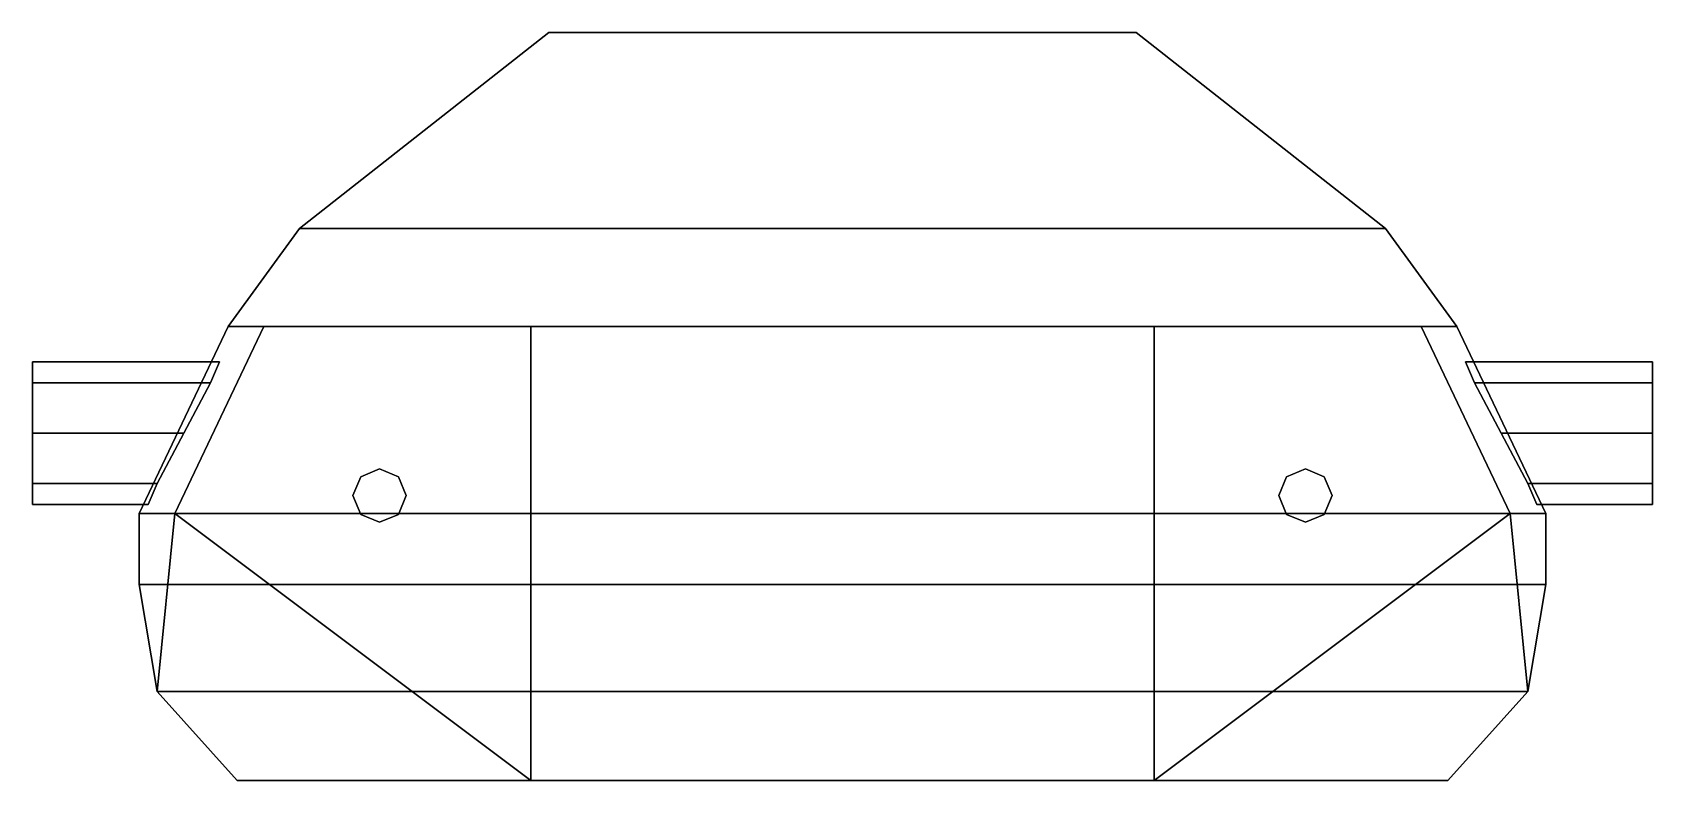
# Model space of a CAD drawing. Extents: x -0.91 to 0.91, y -0.39 to 0.45.
import ezdxf

# ---------------------------------------------------------------- set-up
doc = ezdxf.new("R2010")
doc.units = 0
doc.layers.get('0').update_dxf_attribs({"linetype": 'CONTINUOUS'})

msp = doc.modelspace()

# ---------------------------------------------------------------- linework, layer by layer
for points in [[(-0.33, 0.45, 0.74), (-0.61, 0.23, 0.74), (0.61, 0.23, 0.74), (0.33, 0.45, 0.74)], [(-0.33, 0.45, 0.74), (-0.33, 0.45, 0.26), (-0.61, 0.23, 0.26), (-0.61, 0.23, 0.74)], [(0.33, 0.45, 0.26), (0.61, 0.23, 0.26), (-0.61, 0.23, 0.26), (-0.33, 0.45, 0.26)], [(0.33, 0.45, 0.74), (0.33, 0.45, 0.26), (-0.33, 0.45, 0.26), (-0.33, 0.45, 0.74)], [(0.61, 0.23, 0.74), (0.61, 0.23, 0.26), (0.33, 0.45, 0.26), (0.33, 0.45, 0.74)], [(-0.61, 0.23, 0.74), (-0.69, 0.12, 0.74), (0.69, 0.12, 0.74), (0.61, 0.23, 0.74)], [(-0.61, 0.23, 0.74), (-0.61, 0.23, 0.26), (-0.69, 0.12, 0.26), (-0.69, 0.12, 0.74)], [(0.61, 0.23, 0.26), (0.69, 0.12, 0.26), (-0.69, 0.12, 0.26), (-0.61, 0.23, 0.26)], [(0.69, 0.12, 0.74), (0.69, 0.12, 0.26), (0.61, 0.23, 0.26), (0.61, 0.23, 0.74)], [(-0.69, 0.12, 0.74), (-0.79, -0.09, 0.74), (0.79, -0.09, 0.74), (0.69, 0.12, 0.74)], [(-0.69, 0.12, 0.74), (-0.69, 0.12, 0.26), (-0.79, -0.09, 0.26), (-0.79, -0.09, 0.74)], [(0.69, 0.12, 0.26), (0.79, -0.09, 0.26), (-0.79, -0.09, 0.26), (-0.69, 0.12, 0.26)], [(-0.65, 0.12, 0.3), (-0.65, 0.12, 0.69), (-0.75, -0.09, 0.69), (-0.75, -0.09, 0.3)], [(-0.35, -0.39, 0.3), (-0.35, 0.12, 0.3), (-0.65, 0.12, 0.3), (-0.75, -0.09, 0.3)], [(-0.35, 0.12, 0.69), (-0.35, -0.39, 0.69), (-0.75, -0.09, 0.69), (-0.65, 0.12, 0.69)], [(-0.35, 0.12, 0.3), (-0.35, 0.12, 0.69), (-0.65, 0.12, 0.69), (-0.65, 0.12, 0.3)], [(-0.35, -0.39, 0.3), (-0.35, -0.39, 0.69), (-0.35, 0.12, 0.69), (-0.35, 0.12, 0.3)], [(0.35, 0.12, 0.69), (0.35, 0.12, 0.3), (0.65, 0.12, 0.3), (0.65, 0.12, 0.69)], [(0.35, -0.39, 0.69), (0.35, -0.39, 0.3), (0.35, 0.12, 0.3), (0.35, 0.12, 0.69)], [(0.35, -0.39, 0.69), (0.35, 0.12, 0.69), (0.65, 0.12, 0.69), (0.75, -0.09, 0.69)], [(0.35, 0.12, 0.3), (0.35, -0.39, 0.3), (0.75, -0.09, 0.3), (0.65, 0.12, 0.3)], [(0.65, 0.12, 0.69), (0.65, 0.12, 0.3), (0.75, -0.09, 0.3), (0.75, -0.09, 0.69)], [(0.79, -0.09, 0.74), (0.79, -0.09, 0.26), (0.69, 0.12, 0.26), (0.69, 0.12, 0.74)], [(-0.71, 0.0566, 0.6566), (-0.7, 0.08, 0.6), (-0.91, 0.08, 0.6), (-0.91, 0.0566, 0.6566)], [(-0.7, 0.08, 0.6), (-0.71, 0.0566, 0.5434), (-0.91, 0.0566, 0.5434), (-0.91, 0.08, 0.6)], [(0.71, 0.0566, 0.5434), (0.7, 0.08, 0.6), (0.91, 0.08, 0.6), (0.91, 0.0566, 0.5434)], [(0.7, 0.08, 0.6), (0.71, 0.0566, 0.6566), (0.91, 0.0566, 0.6566), (0.91, 0.08, 0.6)], [(-0.74, 0, 0.68), (-0.71, 0.0566, 0.6566), (-0.91, 0.0566, 0.6566), (-0.91, 0, 0.68)], [(-0.71, 0.0566, 0.5434), (-0.74, 0, 0.52), (-0.91, 0, 0.52), (-0.91, 0.0566, 0.5434)], [(0.74, 0, 0.52), (0.71, 0.0566, 0.5434), (0.91, 0.0566, 0.5434), (0.91, 0, 0.52)], [(0.71, 0.0566, 0.6566), (0.74, 0, 0.68), (0.91, 0, 0.68), (0.91, 0.0566, 0.6566)], [(-0.77, -0.0566, 0.6566), (-0.74, 0, 0.68), (-0.91, 0, 0.68), (-0.91, -0.0566, 0.6566)], [(-0.74, 0, 0.52), (-0.77, -0.0566, 0.5434), (-0.91, -0.0566, 0.5434), (-0.91, 0, 0.52)], [(0.77, -0.0566, 0.5434), (0.74, 0, 0.52), (0.91, 0, 0.52), (0.91, -0.0566, 0.5434)], [(0.74, 0, 0.68), (0.77, -0.0566, 0.6566), (0.91, -0.0566, 0.6566), (0.91, 0, 0.68)], [(-0.5412, -0.0488, 0.3), (-0.55, -0.07, 0.3), (-0.55, -0.07, 0.69), (-0.5412, -0.0488, 0.69)], [(-0.52, -0.04, 0.3), (-0.5412, -0.0488, 0.3), (-0.5412, -0.0488, 0.69), (-0.52, -0.04, 0.69)], [(-0.4988, -0.0488, 0.3), (-0.52, -0.04, 0.3), (-0.52, -0.04, 0.69), (-0.4988, -0.0488, 0.69)], [(-0.49, -0.07, 0.3), (-0.4988, -0.0488, 0.3), (-0.4988, -0.0488, 0.69), (-0.49, -0.07, 0.69)], [(0.4988, -0.0488, 0.3), (0.49, -0.07, 0.3), (0.49, -0.07, 0.69), (0.4988, -0.0488, 0.69)], [(0.52, -0.04, 0.3), (0.4988, -0.0488, 0.3), (0.4988, -0.0488, 0.69), (0.52, -0.04, 0.69)], [(0.5412, -0.0488, 0.3), (0.52, -0.04, 0.3), (0.52, -0.04, 0.69), (0.5412, -0.0488, 0.69)], [(0.55, -0.07, 0.3), (0.5412, -0.0488, 0.3), (0.5412, -0.0488, 0.69), (0.55, -0.07, 0.69)], [(-0.78, -0.08, 0.6), (-0.77, -0.0566, 0.6566), (-0.91, -0.0566, 0.6566), (-0.91, -0.08, 0.6)], [(-0.77, -0.0566, 0.5434), (-0.78, -0.08, 0.6), (-0.91, -0.08, 0.6), (-0.91, -0.0566, 0.5434)], [(-0.55, -0.07, 0.3), (-0.5412, -0.0912, 0.3), (-0.5412, -0.0912, 0.69), (-0.55, -0.07, 0.69)], [(-0.4988, -0.0912, 0.3), (-0.49, -0.07, 0.3), (-0.49, -0.07, 0.69), (-0.4988, -0.0912, 0.69)], [(0.49, -0.07, 0.3), (0.4988, -0.0912, 0.3), (0.4988, -0.0912, 0.69), (0.49, -0.07, 0.69)], [(0.5412, -0.0912, 0.3), (0.55, -0.07, 0.3), (0.55, -0.07, 0.69), (0.5412, -0.0912, 0.69)], [(0.78, -0.08, 0.6), (0.77, -0.0566, 0.5434), (0.91, -0.0566, 0.5434), (0.91, -0.08, 0.6)], [(0.77, -0.0566, 0.6566), (0.78, -0.08, 0.6), (0.91, -0.08, 0.6), (0.91, -0.0566, 0.6566)], [(-0.79, -0.09, 0.74), (-0.79, -0.17, 0.74), (0.79, -0.17, 0.74), (0.79, -0.09, 0.74)], [(-0.79, -0.09, 0.3), (-0.79, -0.09, 0.26), (-0.79, -0.17, 0.26), (-0.79, -0.17, 0.3)], [(0.79, -0.09, 0.26), (0.79, -0.17, 0.26), (-0.79, -0.17, 0.26), (-0.79, -0.09, 0.26)], [(-0.75, -0.09, 0.3), (-0.75, -0.09, 0.69), (-0.79, -0.09, 0.69), (-0.79, -0.09, 0.3)], [(-0.79, -0.09, 0.74), (-0.79, -0.09, 0.69), (-0.79, -0.17, 0.69), (-0.79, -0.17, 0.74)], [(-0.75, -0.09, 0.3), (-0.79, -0.09, 0.3), (-0.79, -0.17, 0.3), (-0.77, -0.29, 0.3)], [(-0.79, -0.09, 0.69), (-0.75, -0.09, 0.69), (-0.77, -0.29, 0.69), (-0.79, -0.17, 0.69)], [(-0.35, -0.39, 0.3), (-0.75, -0.09, 0.3), (-0.77, -0.29, 0.3), (-0.68, -0.39, 0.3)], [(-0.77, -0.29, 0.69), (-0.75, -0.09, 0.69), (-0.35, -0.39, 0.69), (-0.68, -0.39, 0.69)], [(0.35, -0.39, 0.69), (0.75, -0.09, 0.69), (0.77, -0.29, 0.69), (0.68, -0.39, 0.69)], [(0.77, -0.29, 0.3), (0.75, -0.09, 0.3), (0.35, -0.39, 0.3), (0.68, -0.39, 0.3)], [(0.79, -0.09, 0.3), (0.79, -0.09, 0.69), (0.75, -0.09, 0.69), (0.75, -0.09, 0.3)], [(0.75, -0.09, 0.69), (0.79, -0.09, 0.69), (0.79, -0.17, 0.69), (0.77, -0.29, 0.69)], [(0.79, -0.09, 0.3), (0.75, -0.09, 0.3), (0.77, -0.29, 0.3), (0.79, -0.17, 0.3)], [(0.79, -0.17, 0.3), (0.79, -0.17, 0.26), (0.79, -0.09, 0.26), (0.79, -0.09, 0.3)], [(0.79, -0.17, 0.74), (0.79, -0.17, 0.69), (0.79, -0.09, 0.69), (0.79, -0.09, 0.74)], [(-0.5412, -0.0912, 0.3), (-0.52, -0.1, 0.3), (-0.52, -0.1, 0.69), (-0.5412, -0.0912, 0.69)], [(-0.52, -0.1, 0.3), (-0.4988, -0.0912, 0.3), (-0.4988, -0.0912, 0.69), (-0.52, -0.1, 0.69)], [(0.4988, -0.0912, 0.3), (0.52, -0.1, 0.3), (0.52, -0.1, 0.69), (0.4988, -0.0912, 0.69)], [(0.52, -0.1, 0.3), (0.5412, -0.0912, 0.3), (0.5412, -0.0912, 0.69), (0.52, -0.1, 0.69)], [(-0.79, -0.17, 0.74), (-0.77, -0.29, 0.74), (0.77, -0.29, 0.74), (0.79, -0.17, 0.74)], [(-0.79, -0.17, 0.3), (-0.79, -0.17, 0.26), (-0.77, -0.29, 0.26), (-0.77, -0.29, 0.3)], [(0.79, -0.17, 0.26), (0.77, -0.29, 0.26), (-0.77, -0.29, 0.26), (-0.79, -0.17, 0.26)], [(-0.79, -0.17, 0.74), (-0.79, -0.17, 0.69), (-0.77, -0.29, 0.69), (-0.77, -0.29, 0.74)], [(0.77, -0.29, 0.3), (0.77, -0.29, 0.26), (0.79, -0.17, 0.26), (0.79, -0.17, 0.3)], [(0.77, -0.29, 0.74), (0.77, -0.29, 0.69), (0.79, -0.17, 0.69), (0.79, -0.17, 0.74)], [(-0.77, -0.29, 0.74), (-0.68, -0.39, 0.74), (0.68, -0.39, 0.74), (0.77, -0.29, 0.74)], [(-0.77, -0.29, 0.3), (-0.77, -0.29, 0.26), (-0.68, -0.39, 0.26), (-0.68, -0.39, 0.3)], [(0.77, -0.29, 0.26), (0.68, -0.39, 0.26), (-0.68, -0.39, 0.26), (-0.77, -0.29, 0.26)], [(-0.77, -0.29, 0.74), (-0.77, -0.29, 0.69), (-0.68, -0.39, 0.69), (-0.68, -0.39, 0.74)], [(0.68, -0.39, 0.3), (0.68, -0.39, 0.26), (0.77, -0.29, 0.26), (0.77, -0.29, 0.3)], [(0.68, -0.39, 0.74), (0.68, -0.39, 0.69), (0.77, -0.29, 0.69), (0.77, -0.29, 0.74)], [(-0.35, -0.39, 0.3), (-0.68, -0.39, 0.26), (0.68, -0.39, 0.26), (0.35, -0.39, 0.3)], [(-0.68, -0.39, 0.3), (-0.68, -0.39, 0.26), (-0.35, -0.39, 0.3)], [(-0.68, -0.39, 0.74), (-0.68, -0.39, 0.69), (-0.35, -0.39, 0.69)], [(-0.68, -0.39, 0.74), (-0.35, -0.39, 0.69), (0.35, -0.39, 0.69), (0.68, -0.39, 0.74)], [(-0.35, -0.39, 0.69), (-0.35, -0.39, 0.3), (0.35, -0.39, 0.3), (0.35, -0.39, 0.69)], [(0.35, -0.39, 0.3), (0.35, -0.39, 0.3), (0.68, -0.39, 0.26), (0.68, -0.39, 0.3)], [(0.35, -0.39, 0.69), (0.35, -0.39, 0.69), (0.68, -0.39, 0.69), (0.68, -0.39, 0.74)]]:
    msp.add_3dface(points)

doc.saveas('drawing.dxf')
